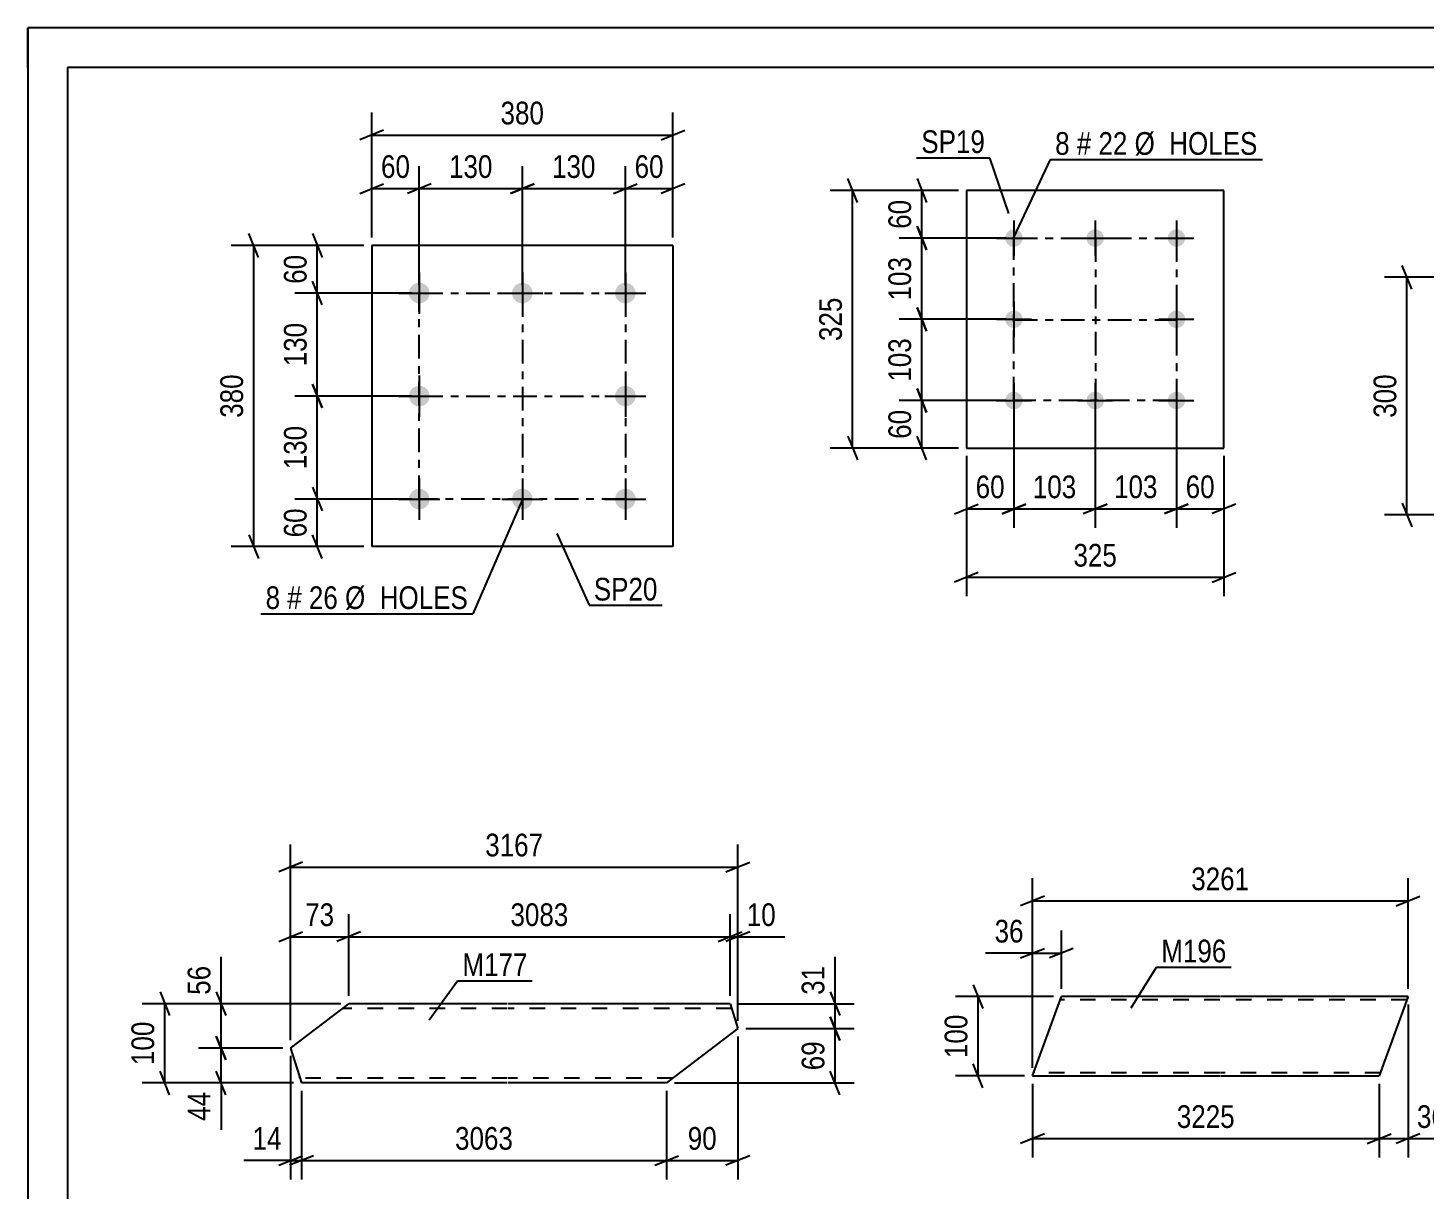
# Model space of a CAD drawing. Header units: millimetres. Extents: x 0 to 1797, y -6 to 560.
# Drawn here: x 0 to 176.3, y 150.3 to 297 of the extents above; entities that cross this region are included whole.
import ezdxf

# ---------------------------------------------------------------- set-up
doc = ezdxf.new("R2010")
doc.units = ezdxf.units.MM
doc.linetypes.add('DXK_LINE_DOT2', pattern=[3.9198, 1.9599, -1.9599])
doc.linetypes.add('DXK_LINE_DOT3', pattern=[5.9187, 2.979, -0.9799, 0.9799, -0.9799])
doc.styles.add('Arial Narrow', font='ARIALN.TTF', dxfattribs={"height": 0.2})

# ---------------------------------------------------------------- blocks, each defined once
blk = doc.blocks.new('Unknown-814276781-1133')
at = {"color": 5, "linetype": 'Continuous'}
for p, q in [((420, 297), (0, 297)), ((0, 297), (0, 0)), ((0, 292), (0, 297)), ((415, 292), (5, 292)), ((5, 292), (5, 5))]:
    blk.add_line(p, q, dxfattribs=at)
blk = doc.blocks.new('Bolt-814276781-6112 - 6078')
at = {"linetype": 'Continuous'}
for points in [[(49.38, 264.84, -1), (49.38, 262.24, -1)], [(62.38, 264.84, -1), (62.38, 262.24, -1)], [(75.38, 264.84, -1), (75.38, 262.24, -1)], [(49.38, 251.84, -1), (49.38, 249.24, -1)], [(75.38, 251.84, -1), (75.38, 249.24, -1)], [(49.38, 238.84, -1), (49.38, 236.24, -1)], [(62.38, 238.84, -1), (62.38, 236.24, -1)], [(75.38, 238.84, -1), (75.38, 236.24, -1)]]:
    blk.add_hatch(color=1, dxfattribs=at).paths.add_polyline_path(points)
at = {"color": 1, "linetype": 'Continuous'}
for p, q in [((49.38, 266.14), (49.38, 260.94)), ((62.38, 266.14), (62.38, 260.94)), ((75.38, 266.14), (75.38, 260.94)), ((46.78, 263.54), (51.98, 263.54)), ((59.78, 263.54), (64.98, 263.54)), ((72.78, 263.54), (77.98, 263.54)), ((49.38, 253.14), (49.38, 247.94)), ((75.38, 253.14), (75.38, 247.94)), ((46.78, 250.54), (51.98, 250.54)), ((72.78, 250.54), (77.98, 250.54)), ((49.38, 240.14), (49.38, 234.94)), ((62.38, 240.14), (62.38, 234.94)), ((75.38, 240.14), (75.38, 234.94)), ((46.78, 237.54), (51.98, 237.54)), ((59.78, 237.54), (64.98, 237.54)), ((72.78, 237.54), (77.98, 237.54))]:
    blk.add_line(p, q, dxfattribs=at)
blk = doc.blocks.new('Part-814276781-6117 - 6078')
at = {"color": 2, "linetype": 'Continuous'}
for p, q in [((43.38, 269.54), (43.38, 231.54)), ((81.38, 269.54), (43.38, 269.54)), ((81.38, 269.54), (81.38, 231.54)), ((81.38, 231.54), (43.38, 231.54))]:
    blk.add_line(p, q, dxfattribs=at)
blk = doc.blocks.new('Part-814276781-5773 - 5767')
at = {"color": 2, "linetype": 'Continuous'}
for p, q in [((126.75, 164.75), (130.39, 174.75)), ((150.39, 174.75), (130.39, 174.75)), ((174.13, 174.75), (150.49, 174.75)), ((174.11, 174.69), (170.49, 164.75)), ((174.13, 174.75), (174.11, 174.69)), ((126.75, 164.75), (150.39, 164.75)), ((150.49, 164.75), (170.49, 164.75))]:
    blk.add_line(p, q, dxfattribs=at)
at = {"color": 7, "linetype": 'DXK_LINE_DOT2'}
for p, q in [((174.05, 174.51), (174.13, 174.75)), ((150.39, 174.35), (130.25, 174.35)), ((173.98, 174.35), (150.49, 174.35)), ((126.91, 165.18), (126.9, 165.15)), ((126.9, 165.15), (126.91, 165.18)), ((150.39, 165.15), (126.9, 165.15)), ((126.91, 165.18), (126.93, 165.24)), ((126.93, 165.24), (126.91, 165.18)), ((170.64, 165.15), (150.49, 165.15))]:
    blk.add_line(p, q, dxfattribs=at)
blk = doc.blocks.new('Part-814276781-6520 - 6514')
at = {"color": 2, "linetype": 'Continuous'}
for p, q in [((33.14, 168.26), (40.48, 173.86)), ((60.48, 173.86), (40.48, 173.86)), ((88.59, 173.86), (60.58, 173.86)), ((88.59, 173.86), (89.57, 170.71)), ((89.57, 170.71), (80.58, 163.86)), ((33.14, 168.26), (34.51, 163.86)), ((60.48, 163.86), (34.51, 163.86)), ((80.58, 163.86), (60.58, 163.86))]:
    blk.add_line(p, q, dxfattribs=at)
at = {"color": 7, "linetype": 'DXK_LINE_DOT2'}
for p, q in [((60.48, 173.26), (39.69, 173.26)), ((88.78, 173.26), (60.58, 173.26)), ((34.31, 164.5), (34.28, 164.6)), ((34.28, 164.6), (34.31, 164.5)), ((34.31, 164.5), (34.32, 164.46)), ((34.32, 164.46), (34.31, 164.5)), ((60.48, 164.46), (34.32, 164.46)), ((81.37, 164.46), (60.58, 164.46))]:
    blk.add_line(p, q, dxfattribs=at)
blk = doc.blocks.new('Bolt-814276781-5874 - 5840')
at = {"linetype": 'Continuous'}
for points in [[(124.41, 271.58, -1), (124.41, 269.38, -1)], [(134.66, 271.58, -1), (134.66, 269.38, -1)], [(144.91, 271.58, -1), (144.91, 269.38, -1)], [(124.41, 261.33, -1), (124.41, 259.13, -1)], [(144.91, 261.33, -1), (144.91, 259.13, -1)], [(124.41, 251.08, -1), (124.41, 248.88, -1)], [(134.66, 251.08, -1), (134.66, 248.88, -1)], [(144.91, 251.08, -1), (144.91, 248.88, -1)]]:
    blk.add_hatch(color=1, dxfattribs=at).paths.add_polyline_path(points)
at = {"color": 1, "linetype": 'Continuous'}
for p, q in [((124.41, 272.68), (124.41, 268.28)), ((134.66, 272.68), (134.66, 268.28)), ((144.91, 272.68), (144.91, 268.28)), ((122.21, 270.48), (126.61, 270.48)), ((132.46, 270.48), (136.86, 270.48)), ((142.71, 270.48), (147.11, 270.48)), ((124.41, 262.43), (124.41, 258.03)), ((144.91, 262.43), (144.91, 258.03)), ((122.21, 260.23), (126.61, 260.23)), ((142.71, 260.23), (147.11, 260.23)), ((124.41, 252.18), (124.41, 247.78)), ((134.66, 252.18), (134.66, 247.78)), ((144.91, 252.18), (144.91, 247.78)), ((122.21, 249.98), (126.61, 249.98)), ((132.46, 249.98), (136.86, 249.98)), ((142.71, 249.98), (147.11, 249.98))]:
    blk.add_line(p, q, dxfattribs=at)
blk = doc.blocks.new('Part-814276781-5879 - 5840')
at = {"color": 2, "linetype": 'Continuous'}
for p, q in [((118.41, 276.48), (118.41, 243.98)), ((150.91, 276.48), (118.41, 276.48)), ((150.91, 243.98), (150.91, 276.48)), ((118.41, 243.98), (150.91, 243.98))]:
    blk.add_line(p, q, dxfattribs=at)
blk = doc.blocks.new('Rectangle-814276781-6204 - 6078')
at = {"color": 1, "linetype": 'DXK_LINE_DOT3'}
blk.add_lwpolyline([(49.38, 263.54), (75.38, 263.54), (75.38, 237.54), (49.38, 237.54), (49.38, 263.54)], close=True, dxfattribs=at)
blk = doc.blocks.new('Rectangle-814276781-5998 - 5840')
at = {"color": 1, "linetype": 'DXK_LINE_DOT3'}
blk.add_lwpolyline([(124.41, 270.48), (144.91, 270.48), (144.91, 249.98), (124.41, 249.98), (124.41, 270.48)], close=True, dxfattribs=at)
blk = doc.blocks.new('Line-814276781-6190 - 6078')
at = {"color": 1, "linetype": 'DXK_LINE_DOT3'}
blk.add_line((62.38, 263.54), (62.38, 237.54), dxfattribs=at)
blk = doc.blocks.new('Line-814276781-5984 - 5840')
at = {"color": 1, "linetype": 'DXK_LINE_DOT3'}
blk.add_line((134.71, 270.48), (134.71, 249.98), dxfattribs=at)
blk = doc.blocks.new('Line-814276781-6197 - 6078')
at = {"color": 1, "linetype": 'DXK_LINE_DOT3'}
blk.add_line((49.38, 250.54), (75.38, 250.54), dxfattribs=at)
blk = doc.blocks.new('Line-814276781-5991 - 5840')
at = {"color": 1, "linetype": 'DXK_LINE_DOT3'}
blk.add_line((124.41, 260.18), (144.91, 260.18), dxfattribs=at)
blk = doc.blocks.new('StraightDimension-814276781-6119 - 6078')
at = {"color": 7, "linetype": 'Continuous'}
for p, q in [((35.91, 271.04), (37.11, 268.04)), ((42.38, 269.54), (33.66, 269.54)), ((36.51, 263.54), (36.51, 269.54)), ((37.11, 262.04), (35.91, 265.04)), ((48.38, 263.54), (33.66, 263.54))]:
    blk.add_line(p, q, dxfattribs=at)
at = {"color": 0}
blk.add_wipeout([(35.76, 268.97), (31.56, 268.97), (31.56, 264.11), (35.76, 264.11)], dxfattribs=at)
at = {"color": 3, "style": 'Arial Narrow'}
blk.add_text('60', height=2.863, rotation=90.0002, dxfattribs=at).set_placement((35.16, 264.71))
blk = doc.blocks.new('StraightDimension-814276781-6180 - 6078')
at = {"color": 7, "linetype": 'Continuous'}
for p, q in [((43.38, 270.54), (43.38, 286.33)), ((81.38, 270.54), (81.38, 286.33)), ((44.88, 284.08), (41.88, 282.88)), ((79.88, 282.88), (82.88, 284.08)), ((43.38, 283.48), (81.38, 283.48))]:
    blk.add_line(p, q, dxfattribs=at)
at = {"color": 0}
blk.add_wipeout([(65.72, 284.23), (65.72, 288.43), (59.03, 288.43), (59.03, 284.23)], dxfattribs=at)
at = {"color": 3, "style": 'Arial Narrow'}
blk.add_text('380', height=2.863, dxfattribs=at).set_placement((59.63, 284.83))
blk = doc.blocks.new('StraightDimension-814276781-6129 - 6078')
at = {"color": 7, "linetype": 'Continuous'}
for p, q in [((35.91, 239.04), (37.11, 236.04)), ((48.38, 237.54), (33.66, 237.54)), ((36.51, 231.54), (36.51, 237.54)), ((37.11, 230.04), (35.91, 233.04)), ((42.38, 231.54), (33.66, 231.54))]:
    blk.add_line(p, q, dxfattribs=at)
at = {"color": 0}
blk.add_wipeout([(35.76, 236.97), (31.56, 236.97), (31.56, 232.11), (35.76, 232.11)], dxfattribs=at)
at = {"color": 3, "style": 'Arial Narrow'}
blk.add_text('60', height=2.863, rotation=90.0002, dxfattribs=at).set_placement((35.16, 232.71))
blk = doc.blocks.new('StraightDimension-814276781-6144 - 6078')
at = {"color": 7, "linetype": 'Continuous'}
for p, q in [((29.09, 268.04), (27.89, 271.04)), ((42.38, 269.54), (25.64, 269.54)), ((28.49, 231.54), (28.49, 269.54)), ((27.89, 233.04), (29.09, 230.04)), ((42.38, 231.54), (25.64, 231.54))]:
    blk.add_line(p, q, dxfattribs=at)
at = {"color": 0}
blk.add_wipeout([(27.74, 253.88), (23.54, 253.88), (23.54, 247.2), (27.74, 247.2)], dxfattribs=at)
at = {"color": 3, "style": 'Arial Narrow'}
blk.add_text('380', height=2.863, rotation=90.0002, dxfattribs=at).set_placement((27.14, 247.8))
blk = doc.blocks.new('StraightDimension-814276781-6155 - 6078')
at = {"color": 7, "linetype": 'Continuous'}
for p, q in [((43.38, 270.54), (43.38, 279.57)), ((49.38, 264.54), (49.38, 279.57)), ((41.88, 276.12), (44.88, 277.32)), ((50.88, 277.32), (47.88, 276.12)), ((43.38, 276.72), (49.38, 276.72))]:
    blk.add_line(p, q, dxfattribs=at)
at = {"color": 0}
blk.add_wipeout([(48.81, 277.47), (48.81, 281.67), (43.95, 281.67), (43.95, 277.47)], dxfattribs=at)
at = {"color": 3, "style": 'Arial Narrow'}
blk.add_text('60', height=2.863, dxfattribs=at).set_placement((44.55, 278.07))
blk = doc.blocks.new('StraightDimension-814276781-6165 - 6078')
at = {"color": 7, "linetype": 'Continuous'}
for p, q in [((75.38, 264.54), (75.38, 279.57)), ((81.38, 270.54), (81.38, 279.57)), ((73.88, 276.12), (76.88, 277.32)), ((82.88, 277.32), (79.88, 276.12)), ((75.38, 276.72), (81.38, 276.72))]:
    blk.add_line(p, q, dxfattribs=at)
at = {"color": 0}
blk.add_wipeout([(80.81, 277.47), (80.81, 281.67), (75.95, 281.67), (75.95, 277.47)], dxfattribs=at)
at = {"color": 3, "style": 'Arial Narrow'}
blk.add_text('60', height=2.863, dxfattribs=at).set_placement((76.55, 278.07))
blk = doc.blocks.new('StraightDimension-814276781-9401 - 6078')
at = {"color": 7, "linetype": 'Continuous'}
for p, q in [((48.38, 250.54), (33.66, 250.54)), ((37.11, 249.04), (35.91, 252.04)), ((36.51, 237.54), (36.51, 250.54)), ((35.91, 239.04), (37.11, 236.04)), ((48.38, 237.54), (33.66, 237.54))]:
    blk.add_line(p, q, dxfattribs=at)
at = {"color": 0}
blk.add_wipeout([(35.76, 247.38), (31.56, 247.38), (31.56, 240.7), (35.76, 240.7)], dxfattribs=at)
at = {"color": 3, "style": 'Arial Narrow'}
blk.add_text('130', height=2.863, rotation=90.0002, dxfattribs=at).set_placement((35.16, 241.3))
blk = doc.blocks.new('StraightDimension-814276781-9403 - 6078')
at = {"color": 7, "linetype": 'Continuous'}
for p, q in [((37.11, 262.04), (35.91, 265.04)), ((48.38, 263.54), (33.66, 263.54)), ((36.51, 250.54), (36.51, 263.54)), ((48.38, 250.54), (33.66, 250.54)), ((35.91, 252.04), (37.11, 249.04))]:
    blk.add_line(p, q, dxfattribs=at)
at = {"color": 0}
blk.add_wipeout([(35.76, 260.38), (31.56, 260.38), (31.56, 253.7), (35.76, 253.7)], dxfattribs=at)
at = {"color": 3, "style": 'Arial Narrow'}
blk.add_text('130', height=2.863, rotation=90.0002, dxfattribs=at).set_placement((35.16, 254.3))
blk = doc.blocks.new('StraightDimension-814276781-9423 - 6078')
at = {"color": 7, "linetype": 'Continuous'}
for p, q in [((49.38, 264.54), (49.38, 279.57)), ((62.38, 264.54), (62.38, 279.57)), ((50.88, 277.32), (47.88, 276.12)), ((60.88, 276.12), (63.88, 277.32)), ((49.38, 276.72), (62.38, 276.72))]:
    blk.add_line(p, q, dxfattribs=at)
at = {"color": 0}
blk.add_wipeout([(59.22, 277.47), (59.22, 281.67), (52.53, 281.67), (52.53, 277.47)], dxfattribs=at)
at = {"color": 3, "style": 'Arial Narrow'}
blk.add_text('130', height=2.863, dxfattribs=at).set_placement((53.13, 278.07))
blk = doc.blocks.new('StraightDimension-814276781-9425 - 6078')
at = {"color": 7, "linetype": 'Continuous'}
for p, q in [((62.38, 264.54), (62.38, 279.57)), ((75.38, 264.54), (75.38, 279.57)), ((63.88, 277.32), (60.88, 276.12)), ((73.88, 276.12), (76.88, 277.32)), ((62.38, 276.72), (75.38, 276.72))]:
    blk.add_line(p, q, dxfattribs=at)
at = {"color": 0}
blk.add_wipeout([(72.22, 277.47), (72.22, 281.67), (65.53, 281.67), (65.53, 277.47)], dxfattribs=at)
at = {"color": 3, "style": 'Arial Narrow'}
blk.add_text('130', height=2.863, dxfattribs=at).set_placement((66.13, 278.07))
blk = doc.blocks.new('StraightDimension-814276781-5776 - 5767')
at = {"color": 7, "linetype": 'Continuous'}
for p, q in [((126.75, 163.75), (126.75, 154.43)), ((170.49, 163.75), (170.49, 154.43)), ((128.25, 157.43), (125.25, 156.23)), ((168.99, 156.23), (171.99, 157.43)), ((126.75, 156.83), (170.49, 156.83))]:
    blk.add_line(p, q, dxfattribs=at)
at = {"color": 0}
blk.add_wipeout([(152.88, 157.58), (152.88, 161.78), (144.36, 161.78), (144.36, 157.58)], dxfattribs=at)
at = {"color": 3, "style": 'Arial Narrow'}
blk.add_text('3225', height=2.863, dxfattribs=at).set_placement((144.96, 158.18))
blk = doc.blocks.new('StraightDimension-814276781-5825 - 5767')
at = {"color": 7, "linetype": 'Continuous'}
for p, q in [((129.39, 174.75), (117.03, 174.75)), ((119.28, 176.25), (120.48, 173.25)), ((119.88, 164.75), (119.88, 174.75)), ((120.48, 163.25), (119.28, 166.25)), ((125.75, 164.75), (117.03, 164.75))]:
    blk.add_line(p, q, dxfattribs=at)
at = {"color": 0}
blk.add_wipeout([(119.13, 173.09), (114.93, 173.09), (114.93, 166.4), (119.13, 166.4)], dxfattribs=at)
at = {"color": 3, "style": 'Arial Narrow'}
blk.add_text('100', height=2.863, rotation=90.0002, dxfattribs=at).set_placement((118.53, 167))
blk = doc.blocks.new('StraightDimension-814276781-5801 - 5767')
at = {"color": 7, "linetype": 'Continuous'}
for p, q in [((126.75, 165.75), (126.75, 183.08)), ((130.39, 175.75), (130.39, 183.08)), ((125.25, 179.63), (128.25, 180.83)), ((126.75, 180.23), (130.39, 180.23)), ((131.89, 180.83), (128.89, 179.63))]:
    blk.add_line(p, q, dxfattribs=at)
at = {"color": 0}
blk.add_wipeout([(126.23, 180.98), (126.23, 185.18), (121.37, 185.18), (121.37, 180.98)], dxfattribs=at)
at = {"color": 7, "linetype": 'Continuous'}
blk.add_line((126.75, 180.23), (120.84, 180.23), dxfattribs=at)
blk.add_line((126.75, 180.23), (120.84, 180.23), dxfattribs=at)
at = {"color": 3, "style": 'Arial Narrow'}
blk.add_text('36', height=2.863, dxfattribs=at).set_placement((121.97, 181.58))
blk = doc.blocks.new('StraightDimension-814276781-5788 - 5767')
at = {"color": 7, "linetype": 'Continuous'}
for p, q in [((174.13, 173.75), (174.13, 154.43)), ((170.49, 163.75), (170.49, 154.43)), ((168.99, 156.23), (171.99, 157.43)), ((175.63, 157.43), (172.63, 156.23)), ((170.49, 156.83), (174.13, 156.83))]:
    blk.add_line(p, q, dxfattribs=at)
at = {"color": 0}
blk.add_wipeout([(179.51, 157.58), (179.51, 161.78), (174.66, 161.78), (174.66, 157.58)], dxfattribs=at)
at = {"color": 7, "linetype": 'Continuous'}
blk.add_line((174.13, 156.83), (180.04, 156.83), dxfattribs=at)
blk.add_line((174.13, 156.83), (180.04, 156.83), dxfattribs=at)
at = {"color": 3, "style": 'Arial Narrow'}
blk.add_text('36', height=2.863, dxfattribs=at).set_placement((175.26, 158.18))
blk = doc.blocks.new('StraightDimension-814276781-5814 - 5767')
at = {"color": 7, "linetype": 'Continuous'}
for p, q in [((126.75, 165.75), (126.75, 189.68)), ((174.13, 175.75), (174.13, 189.68)), ((128.25, 187.43), (125.25, 186.23)), ((172.63, 186.23), (175.63, 187.43)), ((126.75, 186.83), (174.13, 186.83))]:
    blk.add_line(p, q, dxfattribs=at)
at = {"color": 0}
blk.add_wipeout([(154.7, 187.58), (154.7, 191.78), (146.18, 191.78), (146.18, 187.58)], dxfattribs=at)
at = {"color": 3, "style": 'Arial Narrow'}
blk.add_text('3261', height=2.863, dxfattribs=at).set_placement((146.78, 188.18))
blk = doc.blocks.new('StraightDimension-814276781-6564 - 6514')
at = {"color": 7, "linetype": 'Continuous'}
for p, q in [((33.14, 169.26), (33.14, 185.16)), ((40.48, 174.86), (40.48, 185.16)), ((31.64, 181.71), (34.64, 182.91)), ((33.14, 182.31), (40.48, 182.31)), ((41.98, 182.91), (38.98, 181.71))]:
    blk.add_line(p, q, dxfattribs=at)
at = {"color": 0}
blk.add_wipeout([(39.24, 183.06), (39.24, 187.26), (34.38, 187.26), (34.38, 183.06)], dxfattribs=at)
at = {"color": 3, "style": 'Arial Narrow'}
blk.add_text('73', height=2.863, dxfattribs=at).set_placement((34.98, 183.66))
blk = doc.blocks.new('StraightDimension-814276781-6540 - 6514')
at = {"color": 7, "linetype": 'Continuous'}
for p, q in [((40.48, 174.86), (40.48, 185.16)), ((88.59, 174.86), (88.59, 185.16)), ((41.98, 182.91), (38.98, 181.71)), ((40.48, 182.31), (88.59, 182.31)), ((87.09, 181.71), (90.09, 182.91))]:
    blk.add_line(p, q, dxfattribs=at)
at = {"color": 0}
blk.add_wipeout([(68.79, 183.06), (68.79, 187.26), (60.28, 187.26), (60.28, 183.06)], dxfattribs=at)
at = {"color": 3, "style": 'Arial Narrow'}
blk.add_text('3083', height=2.863, dxfattribs=at).set_placement((60.88, 183.66))
blk = doc.blocks.new('StraightDimension-814276781-6726 - 6514')
at = {"color": 7, "linetype": 'Continuous'}
for p, q in [((23.77, 175.36), (24.97, 172.36)), ((39.48, 173.86), (21.52, 173.86)), ((24.37, 168.26), (24.37, 173.86)), ((24.97, 166.76), (23.77, 169.76)), ((32.14, 168.26), (21.52, 168.26))]:
    blk.add_line(p, q, dxfattribs=at)
at = {"color": 0}
blk.add_wipeout([(23.62, 179.24), (19.42, 179.24), (19.42, 174.38), (23.62, 174.38)], dxfattribs=at)
at = {"color": 7, "linetype": 'Continuous'}
blk.add_line((24.37, 173.86), (24.37, 179.76), dxfattribs=at)
blk.add_line((24.37, 173.86), (24.37, 179.76), dxfattribs=at)
at = {"color": 3, "style": 'Arial Narrow'}
blk.add_text('56', height=2.863, rotation=90.0002, dxfattribs=at).set_placement((23.02, 174.98))
blk = doc.blocks.new('StraightDimension-814276781-6523 - 6514')
at = {"color": 7, "linetype": 'Continuous'}
for p, q in [((88.59, 174.86), (88.59, 185.16)), ((89.57, 171.71), (89.57, 185.16)), ((87.09, 181.71), (90.09, 182.91)), ((91.07, 182.91), (88.07, 181.71)), ((88.59, 182.31), (89.57, 182.31))]:
    blk.add_line(p, q, dxfattribs=at)
at = {"color": 0}
blk.add_wipeout([(94.95, 183.06), (94.95, 187.26), (90.1, 187.26), (90.1, 183.06)], dxfattribs=at)
at = {"color": 7, "linetype": 'Continuous'}
blk.add_line((89.57, 182.31), (95.48, 182.31), dxfattribs=at)
blk.add_line((89.57, 182.31), (95.48, 182.31), dxfattribs=at)
at = {"color": 3, "style": 'Arial Narrow'}
blk.add_text('10', height=2.863, dxfattribs=at).set_placement((90.7, 183.66))
blk = doc.blocks.new('StraightDimension-814276781-6582 - 6514')
at = {"color": 7, "linetype": 'Continuous'}
for p, q in [((33.14, 169.26), (33.14, 193.95)), ((89.57, 171.71), (89.57, 193.95)), ((34.64, 191.7), (31.64, 190.5)), ((33.14, 191.1), (89.57, 191.1)), ((88.07, 190.5), (91.07, 191.7))]:
    blk.add_line(p, q, dxfattribs=at)
at = {"color": 0}
blk.add_wipeout([(65.61, 191.85), (65.61, 196.05), (57.1, 196.05), (57.1, 191.85)], dxfattribs=at)
at = {"color": 3, "style": 'Arial Narrow'}
blk.add_text('3167', height=2.863, dxfattribs=at).set_placement((57.7, 192.45))
blk = doc.blocks.new('StraightDimension-814276781-6593 - 6514')
at = {"color": 7, "linetype": 'Continuous'}
for p, q in [((101.24, 172.21), (102.44, 169.21)), ((90.57, 170.71), (104.24, 170.71)), ((101.84, 163.86), (101.84, 170.71)), ((102.44, 162.36), (101.24, 165.36)), ((81.58, 163.86), (104.24, 163.86))]:
    blk.add_line(p, q, dxfattribs=at)
at = {"color": 0}
blk.add_wipeout([(101.09, 169.71), (96.89, 169.71), (96.89, 164.86), (101.09, 164.86)], dxfattribs=at)
at = {"color": 3, "style": 'Arial Narrow'}
blk.add_text('69', height=2.863, rotation=90.0002, dxfattribs=at).set_placement((100.49, 165.46))
blk = doc.blocks.new('StraightDimension-814276781-6751 - 6514')
at = {"color": 7, "linetype": 'Continuous'}
for p, q in [((16.67, 175.36), (17.87, 172.36)), ((39.48, 173.86), (14.42, 173.86)), ((17.27, 163.86), (17.27, 173.86)), ((17.87, 162.36), (16.67, 165.36)), ((33.51, 163.86), (14.42, 163.86))]:
    blk.add_line(p, q, dxfattribs=at)
at = {"color": 0}
blk.add_wipeout([(16.52, 172.2), (12.32, 172.2), (12.32, 165.52), (16.52, 165.52)], dxfattribs=at)
at = {"color": 3, "style": 'Arial Narrow'}
blk.add_text('100', height=2.863, rotation=90.0002, dxfattribs=at).set_placement((15.92, 166.12))
blk = doc.blocks.new('StraightDimension-814276781-6618 - 6514')
at = {"color": 7, "linetype": 'Continuous'}
for p, q in [((101.24, 175.36), (102.44, 172.36)), ((89.59, 173.86), (104.24, 173.86)), ((101.84, 170.71), (101.84, 173.86)), ((102.44, 169.21), (101.24, 172.21)), ((90.57, 170.71), (104.24, 170.71))]:
    blk.add_line(p, q, dxfattribs=at)
at = {"color": 0}
blk.add_wipeout([(101.09, 179.24), (96.89, 179.24), (96.89, 174.38), (101.09, 174.38)], dxfattribs=at)
at = {"color": 7, "linetype": 'Continuous'}
blk.add_line((101.84, 173.86), (101.84, 179.76), dxfattribs=at)
blk.add_line((101.84, 173.86), (101.84, 179.76), dxfattribs=at)
at = {"color": 3, "style": 'Arial Narrow'}
blk.add_text('31', height=2.863, rotation=90.0002, dxfattribs=at).set_placement((100.49, 174.98))
blk = doc.blocks.new('StraightDimension-814276781-6643 - 6514')
at = {"color": 7, "linetype": 'Continuous'}
for p, q in [((89.57, 169.71), (89.57, 151.68)), ((80.58, 162.86), (80.58, 151.68)), ((79.08, 153.48), (82.08, 154.68)), ((80.58, 154.08), (89.57, 154.08)), ((91.07, 154.68), (88.07, 153.48))]:
    blk.add_line(p, q, dxfattribs=at)
at = {"color": 0}
blk.add_wipeout([(87.5, 154.83), (87.5, 159.03), (82.65, 159.03), (82.65, 154.83)], dxfattribs=at)
at = {"color": 3, "style": 'Arial Narrow'}
blk.add_text('90', height=2.863, dxfattribs=at).set_placement((83.25, 155.43))
blk = doc.blocks.new('StraightDimension-814276781-6660 - 6514')
at = {"color": 7, "linetype": 'Continuous'}
for p, q in [((34.51, 162.86), (34.51, 151.68)), ((80.58, 162.86), (80.58, 151.68)), ((36.01, 154.68), (33.01, 153.48)), ((34.51, 154.08), (80.58, 154.08)), ((79.08, 153.48), (82.08, 154.68))]:
    blk.add_line(p, q, dxfattribs=at)
at = {"color": 0}
blk.add_wipeout([(61.8, 154.83), (61.8, 159.03), (53.29, 159.03), (53.29, 154.83)], dxfattribs=at)
at = {"color": 3, "style": 'Arial Narrow'}
blk.add_text('3063', height=2.863, dxfattribs=at).set_placement((53.89, 155.43))
blk = doc.blocks.new('StraightDimension-814276781-6684 - 6514')
at = {"color": 7, "linetype": 'Continuous'}
for p, q in [((33.14, 167.26), (33.14, 151.68)), ((34.51, 162.86), (34.51, 151.68)), ((31.64, 153.48), (34.64, 154.68)), ((36.01, 154.68), (33.01, 153.48)), ((33.14, 154.08), (34.51, 154.08))]:
    blk.add_line(p, q, dxfattribs=at)
at = {"color": 0}
blk.add_wipeout([(32.61, 154.83), (32.61, 159.03), (27.75, 159.03), (27.75, 154.83)], dxfattribs=at)
at = {"color": 7, "linetype": 'Continuous'}
blk.add_line((33.14, 154.08), (27.23, 154.08), dxfattribs=at)
blk.add_line((33.14, 154.08), (27.23, 154.08), dxfattribs=at)
at = {"color": 3, "style": 'Arial Narrow'}
blk.add_text('14', height=2.863, dxfattribs=at).set_placement((28.35, 155.43))
blk = doc.blocks.new('StraightDimension-814276781-6702 - 6514')
at = {"color": 7, "linetype": 'Continuous'}
for p, q in [((23.77, 169.76), (24.97, 166.76)), ((32.14, 168.26), (21.52, 168.26)), ((24.37, 163.86), (24.37, 168.26)), ((24.97, 162.36), (23.77, 165.36)), ((33.51, 163.86), (21.52, 163.86))]:
    blk.add_line(p, q, dxfattribs=at)
at = {"color": 0}
blk.add_wipeout([(23.62, 163.33), (19.42, 163.33), (19.42, 158.48), (23.62, 158.48)], dxfattribs=at)
at = {"color": 7, "linetype": 'Continuous'}
blk.add_line((24.37, 163.86), (24.37, 157.95), dxfattribs=at)
blk.add_line((24.37, 163.86), (24.37, 157.95), dxfattribs=at)
at = {"color": 3, "style": 'Arial Narrow'}
blk.add_text('44', height=2.863, rotation=90.0002, dxfattribs=at).set_placement((23.02, 159.08))
blk = doc.blocks.new('StraightDimension-814276781-5881 - 5840')
at = {"color": 7, "linetype": 'Continuous'}
for p, q in [((104.65, 274.98), (103.45, 277.98)), ((117.41, 276.48), (101.2, 276.48)), ((104.05, 243.98), (104.05, 276.48)), ((103.45, 245.48), (104.65, 242.48)), ((117.41, 243.98), (101.2, 243.98))]:
    blk.add_line(p, q, dxfattribs=at)
at = {"color": 0}
blk.add_wipeout([(103.3, 263.57), (99.1, 263.57), (99.1, 256.89), (103.3, 256.89)], dxfattribs=at)
at = {"color": 3, "style": 'Arial Narrow'}
blk.add_text('325', height=2.863, rotation=90.0002, dxfattribs=at).set_placement((102.7, 257.49))
blk = doc.blocks.new('StraightDimension-814276781-5892 - 5840')
at = {"color": 7, "linetype": 'Continuous'}
for p, q in [((144.91, 248.98), (144.91, 233.91)), ((150.91, 242.98), (150.91, 233.91)), ((143.41, 235.71), (146.41, 236.91)), ((144.91, 236.31), (150.91, 236.31)), ((152.41, 236.91), (149.41, 235.71))]:
    blk.add_line(p, q, dxfattribs=at)
at = {"color": 0}
blk.add_wipeout([(150.34, 237.06), (150.34, 241.26), (145.48, 241.26), (145.48, 237.06)], dxfattribs=at)
at = {"color": 3, "style": 'Arial Narrow'}
blk.add_text('60', height=2.863, dxfattribs=at).set_placement((146.08, 237.66))
blk = doc.blocks.new('StraightDimension-814276781-5902 - 5840')
at = {"color": 7, "linetype": 'Continuous'}
for p, q in [((134.66, 248.98), (134.66, 233.91)), ((144.91, 248.98), (144.91, 233.91)), ((133.16, 235.71), (136.16, 236.91)), ((134.66, 236.31), (144.91, 236.31)), ((146.41, 236.91), (143.41, 235.71))]:
    blk.add_line(p, q, dxfattribs=at)
at = {"color": 0}
blk.add_wipeout([(143.13, 237.06), (143.13, 241.26), (136.44, 241.26), (136.44, 237.06)], dxfattribs=at)
at = {"color": 3, "style": 'Arial Narrow'}
blk.add_text('103', height=2.863, dxfattribs=at).set_placement((137.04, 237.66))
blk = doc.blocks.new('StraightDimension-814276781-5912 - 5840')
at = {"color": 7, "linetype": 'Continuous'}
for p, q in [((124.41, 248.98), (124.41, 233.9)), ((134.66, 248.98), (134.66, 233.9)), ((122.91, 235.7), (125.91, 236.9)), ((124.41, 236.3), (134.66, 236.3)), ((136.16, 236.9), (133.16, 235.7))]:
    blk.add_line(p, q, dxfattribs=at)
at = {"color": 0}
blk.add_wipeout([(132.88, 237.05), (132.88, 241.25), (126.19, 241.25), (126.19, 237.05)], dxfattribs=at)
at = {"color": 3, "style": 'Arial Narrow'}
blk.add_text('103', height=2.863, dxfattribs=at).set_placement((126.79, 237.65))
blk = doc.blocks.new('StraightDimension-814276781-5922 - 5840')
at = {"color": 7, "linetype": 'Continuous'}
for p, q in [((124.41, 248.98), (124.41, 233.9)), ((118.41, 242.98), (118.41, 233.9)), ((116.91, 235.7), (119.91, 236.9)), ((118.41, 236.3), (124.41, 236.3)), ((125.91, 236.9), (122.91, 235.7))]:
    blk.add_line(p, q, dxfattribs=at)
at = {"color": 0}
blk.add_wipeout([(123.84, 237.05), (123.84, 241.25), (118.98, 241.25), (118.98, 237.05)], dxfattribs=at)
at = {"color": 3, "style": 'Arial Narrow'}
blk.add_text('60', height=2.863, dxfattribs=at).set_placement((119.58, 237.65))
blk = doc.blocks.new('StraightDimension-814276781-5933 - 5840')
at = {"color": 7, "linetype": 'Continuous'}
for p, q in [((118.41, 242.98), (118.41, 225.27)), ((150.91, 242.98), (150.91, 225.27)), ((119.91, 228.27), (116.91, 227.07)), ((118.41, 227.67), (150.91, 227.67)), ((149.41, 227.07), (152.41, 228.27))]:
    blk.add_line(p, q, dxfattribs=at)
at = {"color": 0}
blk.add_wipeout([(138, 228.42), (138, 232.62), (131.32, 232.62), (131.32, 228.42)], dxfattribs=at)
at = {"color": 3, "style": 'Arial Narrow'}
blk.add_text('325', height=2.863, dxfattribs=at).set_placement((131.92, 229.02))
blk = doc.blocks.new('StraightDimension-814276781-5944 - 5840')
at = {"color": 7, "linetype": 'Continuous'}
for p, q in [((112.18, 261.73), (113.38, 258.73)), ((123.41, 260.23), (109.93, 260.23)), ((112.78, 249.98), (112.78, 260.23)), ((113.38, 248.48), (112.18, 251.48)), ((123.41, 249.98), (109.93, 249.98))]:
    blk.add_line(p, q, dxfattribs=at)
at = {"color": 0}
blk.add_wipeout([(112.03, 258.45), (107.83, 258.45), (107.83, 251.76), (112.03, 251.76)], dxfattribs=at)
at = {"color": 3, "style": 'Arial Narrow'}
blk.add_text('103', height=2.863, rotation=90.0002, dxfattribs=at).set_placement((111.43, 252.36))
blk = doc.blocks.new('StraightDimension-814276781-5954 - 5840')
at = {"color": 7, "linetype": 'Continuous'}
for p, q in [((112.18, 251.48), (113.38, 248.48)), ((123.41, 249.98), (109.93, 249.98)), ((112.78, 243.98), (112.78, 249.98)), ((113.38, 242.48), (112.18, 245.48)), ((117.41, 243.98), (109.93, 243.98))]:
    blk.add_line(p, q, dxfattribs=at)
at = {"color": 0}
blk.add_wipeout([(112.03, 249.41), (107.83, 249.41), (107.83, 244.55), (112.03, 244.55)], dxfattribs=at)
at = {"color": 3, "style": 'Arial Narrow'}
blk.add_text('60', height=2.863, rotation=90.0002, dxfattribs=at).set_placement((111.43, 245.15))
blk = doc.blocks.new('StraightDimension-814276781-5964 - 5840')
at = {"color": 7, "linetype": 'Continuous'}
for p, q in [((112.18, 277.98), (113.38, 274.98)), ((117.41, 276.48), (109.93, 276.48)), ((112.78, 270.48), (112.78, 276.48)), ((113.38, 268.98), (112.18, 271.98)), ((123.41, 270.48), (109.93, 270.48))]:
    blk.add_line(p, q, dxfattribs=at)
at = {"color": 0}
blk.add_wipeout([(112.03, 275.91), (107.83, 275.91), (107.83, 271.05), (112.03, 271.05)], dxfattribs=at)
at = {"color": 3, "style": 'Arial Narrow'}
blk.add_text('60', height=2.863, rotation=90.0002, dxfattribs=at).set_placement((111.43, 271.65))
blk = doc.blocks.new('StraightDimension-814276781-5974 - 5840')
at = {"color": 7, "linetype": 'Continuous'}
for p, q in [((112.18, 271.98), (113.38, 268.98)), ((123.41, 270.48), (109.93, 270.48)), ((112.78, 260.23), (112.78, 270.48)), ((113.38, 258.73), (112.18, 261.73)), ((123.41, 260.23), (109.93, 260.23))]:
    blk.add_line(p, q, dxfattribs=at)
at = {"color": 0}
blk.add_wipeout([(112.03, 268.7), (107.83, 268.7), (107.83, 262.01), (112.03, 262.01)], dxfattribs=at)
at = {"color": 3, "style": 'Arial Narrow'}
blk.add_text('103', height=2.863, rotation=90.0002, dxfattribs=at).set_placement((111.43, 262.61))
blk = doc.blocks.new('StraightDimension-814276781-6874 - 6785')
at = {"color": 7, "linetype": 'Continuous'}
for p, q in [((174.6, 264.04), (173.4, 267.04)), ((191.32, 265.54), (171.15, 265.54)), ((174, 235.54), (174, 265.54)), ((173.4, 237.04), (174.6, 234.04)), ((191.32, 235.54), (171.15, 235.54))]:
    blk.add_line(p, q, dxfattribs=at)
at = {"color": 0}
blk.add_wipeout([(173.25, 253.88), (169.05, 253.88), (169.05, 247.2), (173.25, 247.2)], dxfattribs=at)
at = {"color": 3, "style": 'Arial Narrow'}
blk.add_text('300', height=2.863, rotation=90.0002, dxfattribs=at).set_placement((172.65, 247.8))
blk = doc.blocks.new('Mark-814276781-6108 - 6078')
at = {"color": 0}
for points in [[(31.82, 223.67), (31.82, 226.67), (29.99, 226.67), (29.99, 223.67)], [(34.55, 223.67), (34.55, 226.67), (32.72, 226.67), (32.72, 223.67)], [(39.11, 223.67), (39.11, 226.67), (35.45, 226.67), (35.45, 223.67)], [(55.53, 223.67), (55.53, 226.67), (40.01, 226.67), (40.01, 223.67)]]:
    blk.add_wipeout(points, dxfattribs=at)
for points in [[(31.82, 223.67), (31.82, 226.67), (29.99, 226.67), (29.99, 223.67)], [(34.55, 223.67), (34.55, 226.67), (32.72, 226.67), (32.72, 223.67)], [(39.11, 223.67), (39.11, 226.67), (35.45, 226.67), (35.45, 223.67)], [(55.53, 223.67), (55.53, 226.67), (40.01, 226.67), (40.01, 223.67)]]:
    blk.add_wipeout(points, dxfattribs=at)
at = {"color": 7, "linetype": 'Continuous'}
for p in [(62.33, 237.31), (29.39, 223.07)]:
    blk.add_line(p, (56.13, 223.07), dxfattribs=at)
at = {"color": 3, "style": 'Arial Narrow'}
for s, height, p in [('8', 2.86, (29.99, 223.67)), ('#', 2.86, (32.72, 223.67)), ('26', 2.863, (35.45, 223.67)), ('Ø  HOLES', 2.863, (40.01, 223.67))]:
    blk.add_text(s, height=height, dxfattribs=at).set_placement(p)
blk = doc.blocks.new('Mark-814276781-6113 - 6078')
at = {"color": 0}
blk.add_wipeout([(79.44, 224.74), (79.44, 227.74), (71.4, 227.74), (71.4, 224.74)], dxfattribs=at)
blk.add_wipeout([(79.44, 224.74), (79.44, 227.74), (71.4, 227.74), (71.4, 224.74)], dxfattribs=at)
at = {"color": 30, "linetype": 'Continuous'}
for p, q in [((66.74, 233.21), (70.8, 224.14)), ((70.8, 224.14), (80.04, 224.14))]:
    blk.add_line(p, q, dxfattribs=at)
at = {"color": 3, "style": 'Arial Narrow'}
blk.add_text('SP20', height=2.863, dxfattribs=at).set_placement((71.4, 224.74))
blk = doc.blocks.new('Mark-814276781-5769 - 5767')
at = {"color": 0}
blk.add_wipeout([(151.22, 179.08), (151.22, 182.08), (143, 182.08), (143, 179.08)], dxfattribs=at)
blk.add_wipeout([(151.22, 179.08), (151.22, 182.08), (143, 182.08), (143, 179.08)], dxfattribs=at)
at = {"color": 30, "linetype": 'Continuous'}
for p, q in [((139.21, 173.33), (142.4, 178.48)), ((142.4, 178.48), (151.82, 178.48))]:
    blk.add_line(p, q, dxfattribs=at)
at = {"color": 3, "style": 'Arial Narrow'}
blk.add_text('M196', height=2.863, dxfattribs=at).set_placement((143, 179.08))
blk = doc.blocks.new('Mark-814276781-6516 - 6514')
at = {"color": 0}
blk.add_wipeout([(63.04, 177.34), (63.04, 180.34), (54.82, 180.34), (54.82, 177.34)], dxfattribs=at)
blk.add_wipeout([(63.04, 177.34), (63.04, 180.34), (54.82, 180.34), (54.82, 177.34)], dxfattribs=at)
at = {"color": 30, "linetype": 'Continuous'}
for p, q in [((50.62, 171.82), (54.22, 176.74)), ((54.22, 176.74), (63.64, 176.74))]:
    blk.add_line(p, q, dxfattribs=at)
at = {"color": 3, "style": 'Arial Narrow'}
blk.add_text('M177', height=2.863, dxfattribs=at).set_placement((54.82, 177.34))
blk = doc.blocks.new('Mark-814276781-5870 - 5840')
at = {"color": 0}
for points in [[(131.44, 280.99), (131.44, 283.99), (129.61, 283.99), (129.61, 280.99)], [(134.17, 280.99), (134.17, 283.99), (132.34, 283.99), (132.34, 280.99)], [(138.73, 280.99), (138.73, 283.99), (135.07, 283.99), (135.07, 280.99)], [(155.15, 280.99), (155.15, 283.99), (139.63, 283.99), (139.63, 280.99)]]:
    blk.add_wipeout(points, dxfattribs=at)
for points in [[(131.44, 280.99), (131.44, 283.99), (129.61, 283.99), (129.61, 280.99)], [(134.17, 280.99), (134.17, 283.99), (132.34, 283.99), (132.34, 280.99)], [(138.73, 280.99), (138.73, 283.99), (135.07, 283.99), (135.07, 280.99)], [(155.15, 280.99), (155.15, 283.99), (139.63, 283.99), (139.63, 280.99)]]:
    blk.add_wipeout(points, dxfattribs=at)
at = {"color": 7, "linetype": 'Continuous'}
for p, q in [((124.39, 270.54), (129.01, 280.39)), ((129.01, 280.39), (155.75, 280.39))]:
    blk.add_line(p, q, dxfattribs=at)
at = {"color": 3, "style": 'Arial Narrow'}
for s, height, p in [('8', 2.86, (129.61, 280.99)), ('#', 2.86, (132.34, 280.99)), ('22', 2.863, (135.07, 280.99)), ('Ø  HOLES', 2.863, (139.63, 280.99))]:
    blk.add_text(s, height=height, dxfattribs=at).set_placement(p)
blk = doc.blocks.new('Mark-814276781-5875 - 5840')
at = {"color": 0}
blk.add_wipeout([(120.76, 281.21), (120.76, 284.21), (112.72, 284.21), (112.72, 281.21)], dxfattribs=at)
blk.add_wipeout([(120.76, 281.21), (120.76, 284.21), (112.72, 284.21), (112.72, 281.21)], dxfattribs=at)
at = {"color": 30, "linetype": 'Continuous'}
for p in [(112.12, 280.61), (123.78, 273.59)]:
    blk.add_line(p, (121.36, 280.61), dxfattribs=at)
at = {"color": 3, "style": 'Arial Narrow'}
blk.add_text('SP19', height=2.863, dxfattribs=at).set_placement((112.72, 281.21))

msp = doc.modelspace()

# ---------------------------------------------------------------- block references
for name in ['Unknown-814276781-1133', 'Part-814276781-5879 - 5840', 'Bolt-814276781-5874 - 5840', 'Rectangle-814276781-5998 - 5840', 'Line-814276781-5984 - 5840', 'Part-814276781-6117 - 6078', 'Bolt-814276781-6112 - 6078', 'Rectangle-814276781-6204 - 6078', 'Line-814276781-6190 - 6078', 'Line-814276781-5991 - 5840', 'Line-814276781-6197 - 6078', 'Part-814276781-5773 - 5767', 'Part-814276781-6520 - 6514']:
    msp.add_blockref(name, (0, 0))

# ---------------------------------------------------------------- next in the draw order: block references
for name in ['Mark-814276781-5870 - 5840', 'StraightDimension-814276781-5881 - 5840', 'StraightDimension-814276781-6119 - 6078', 'StraightDimension-814276781-6874 - 6785', 'StraightDimension-814276781-5892 - 5840', 'StraightDimension-814276781-6129 - 6078', 'Mark-814276781-6113 - 6078', 'StraightDimension-814276781-6564 - 6514', 'StraightDimension-814276781-5776 - 5767']:
    msp.add_blockref(name, (0, 0))

# ---------------------------------------------------------------- next in the draw order: block references
for name in ['StraightDimension-814276781-6180 - 6078', 'StraightDimension-814276781-5964 - 5840', 'StraightDimension-814276781-5902 - 5840', 'StraightDimension-814276781-6540 - 6514', 'StraightDimension-814276781-5825 - 5767', 'StraightDimension-814276781-5788 - 5767']:
    msp.add_blockref(name, (0, 0))

# ---------------------------------------------------------------- next in the draw order: block references
for name in ['Mark-814276781-5875 - 5840', 'StraightDimension-814276781-6165 - 6078', 'StraightDimension-814276781-6144 - 6078', 'StraightDimension-814276781-5912 - 5840', 'StraightDimension-814276781-6523 - 6514', 'StraightDimension-814276781-5801 - 5767', 'StraightDimension-814276781-6726 - 6514']:
    msp.add_blockref(name, (0, 0))

# ---------------------------------------------------------------- next in the draw order: block references
for name in ['StraightDimension-814276781-6155 - 6078', 'StraightDimension-814276781-9401 - 6078', 'StraightDimension-814276781-5922 - 5840', 'StraightDimension-814276781-6582 - 6514', 'StraightDimension-814276781-5814 - 5767']:
    msp.add_blockref(name, (0, 0))

# ---------------------------------------------------------------- next in the draw order: block references
for name in ['StraightDimension-814276781-9403 - 6078', 'StraightDimension-814276781-5944 - 5840', 'StraightDimension-814276781-5933 - 5840', 'Mark-814276781-6108 - 6078', 'Mark-814276781-5769 - 5767', 'Mark-814276781-6516 - 6514', 'StraightDimension-814276781-6751 - 6514', 'StraightDimension-814276781-6593 - 6514']:
    msp.add_blockref(name, (0, 0))

# ---------------------------------------------------------------- next in the draw order: block references
for name in ['StraightDimension-814276781-9423 - 6078', 'StraightDimension-814276781-5974 - 5840', 'StraightDimension-814276781-5954 - 5840', 'StraightDimension-814276781-6618 - 6514']:
    msp.add_blockref(name, (0, 0))

# ---------------------------------------------------------------- next in the draw order: block references
for name in ['StraightDimension-814276781-9425 - 6078', 'StraightDimension-814276781-6643 - 6514']:
    msp.add_blockref(name, (0, 0))

# ---------------------------------------------------------------- next in the draw order: block references
msp.add_blockref('StraightDimension-814276781-6660 - 6514', (0, 0))

# ---------------------------------------------------------------- next in the draw order: block references
msp.add_blockref('StraightDimension-814276781-6684 - 6514', (0, 0))

# ---------------------------------------------------------------- next in the draw order: block references
msp.add_blockref('StraightDimension-814276781-6702 - 6514', (0, 0))

doc.saveas('drawing.dxf')
